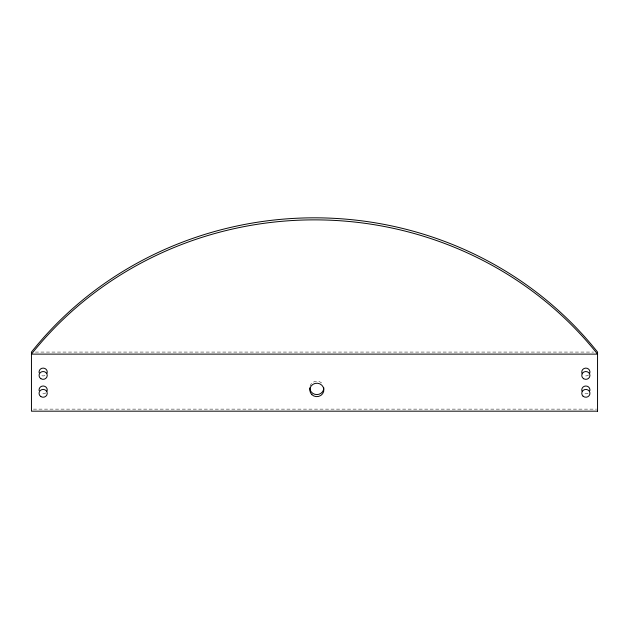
<?xml version="1.0" encoding="UTF-8"?>
<svg xmlns="http://www.w3.org/2000/svg" width="629" height="629" viewBox="0 0 629 629"><rect width="100%" height="100%" fill="white"/><g stroke="black" fill="none" stroke-linecap="round" stroke-linejoin="round"><path stroke-width="0.47" stroke-dasharray="3.15 2.36" d="M35.381 352.075L593.619 352.075M33.416 409.133L596.567 409.133M45.791 392.913A4.096 3.916 0 0 1 40.814 393.141M588.587 374.939A4.096 3.916 0 0 1 583.618 375.301M310.058 386.143A7.021 6.715 0 0 1 322.921 384.523M44.95 375.537A4.096 3.916 0 0 1 40.067 374.601M588.044 393.227A4.096 3.916 0 0 1 583.083 392.803"/><path stroke-width="0.94" d="M39.116 390.625A4.096 3.916 0 0 1 43.48 386.017A4.096 3.916 0 0 1 47.002 391.246M582.202 373.791A4.096 3.916 0 0 1 585.536 368.114A4.096 3.916 0 0 1 589.743 373.241M323.856 387.881A7.021 6.715 0 0 1 316.843 394.587A7.021 6.715 0 0 1 309.822 387.881M39.132 372.777A4.096 3.916 0 0 1 43.425 368.114A4.096 3.916 0 0 1 47.018 373.288M581.943 391.089A4.096 3.916 0 0 1 585.685 386.009A4.096 3.916 0 0 1 589.845 390.782M597.55 354.119L31.45 354.119A355.589 340.132 0 0 1 597.55 354.119M597.55 411.177L31.45 411.177L31.45 352.075A355.589 340.132 0 0 1 597.55 352.075L597.55 411.177M583.618 378.713A4.096 3.916 0 0 0 589.939 375.647A4.096 3.916 0 0 0 584.003 371.943A4.096 3.916 0 0 0 583.618 378.713M40.814 396.553A4.096 3.916 0 0 0 47.23 393.652A4.096 3.916 0 0 0 41.396 389.791A4.096 3.916 0 0 0 40.814 396.553M311.874 394.666A7.021 6.715 0 0 0 323.62 391.663A7.021 6.715 0 0 0 315.027 383.438A7.021 6.715 0 0 0 311.874 394.666M40.869 378.682A4.096 3.916 0 0 0 47.23 375.694A4.096 3.916 0 0 0 41.341 371.92A4.096 3.916 0 0 0 40.869 378.682M583.083 396.215A4.096 3.916 0 0 0 589.845 394.194A4.096 3.916 0 0 0 584.632 389.595A4.096 3.916 0 0 0 583.083 396.215"/></g></svg>
